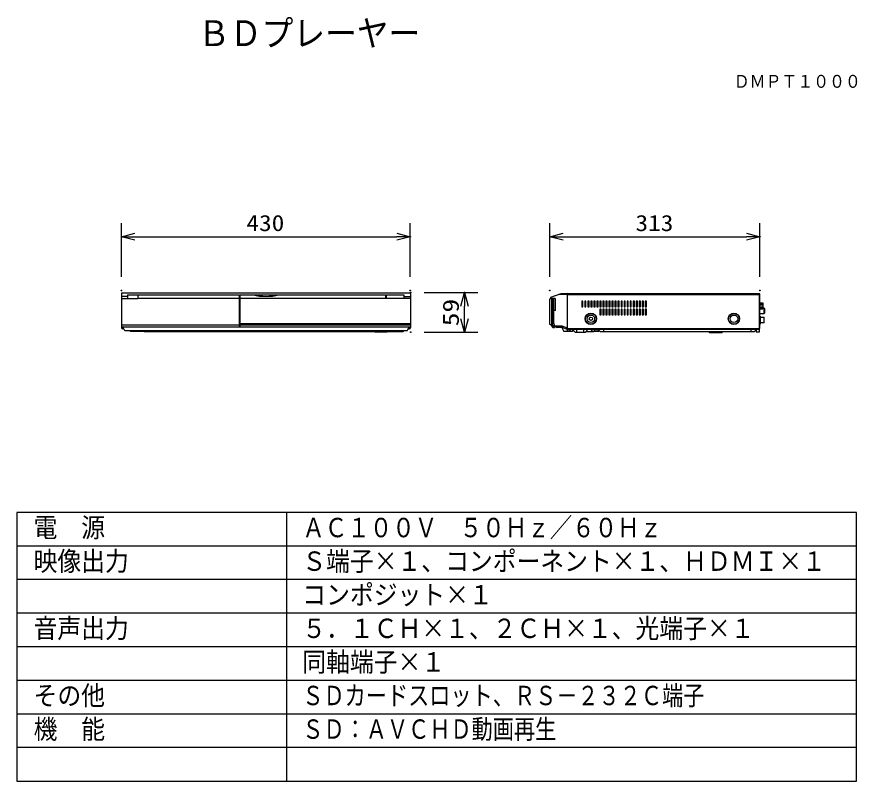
# Model space of a CAD drawing. Units: millimetres, scale not verified. Extents: x -63 to 63, y -57 to 57.
import ezdxf
from ezdxf.enums import TextEntityAlignment as Align

# ---------------------------------------------------------------- set-up
doc = ezdxf.new("R2010")
doc.units = ezdxf.units.MM
doc.header["$LTSCALE"] = 0.190236
doc.header["$PDMODE"] = 32
doc.header["$PDSIZE"] = 0.0951
for name, color, linetype in [('0-0_WAKU', 1, 'Continuous'), ('0-1_MOJI1', 2, 'Continuous'), ('0-2_GAIKEI', 1, 'Continuous'), ('0-3_TOUROKU', 3, 'Continuous'), ('0-4_DEFPOINTS', 7, 'Continuous')]:
    doc.layers.add(name, color=color, linetype=linetype)
doc.styles.add('ＭＳ ゴシック', font='')
doc.styles.get('ＭＳ ゴシック').set_extended_font_data('MS Gothic')

# ---------------------------------------------------------------- blocks, each defined once
blk = doc.blocks.new('_OPEN30')
at = {"layer": '0-4_DEFPOINTS'}
blk.add_line((0, 0), (-1, 0), dxfattribs=at)
blk.add_lwpolyline([(-1, 0.26795), (0, 0), (-1, -0.26795)], dxfattribs=at)

msp = doc.modelspace()

# ---------------------------------------------------------------- linework, layer by layer
at = {"layer": '0-0_WAKU', "color": 4}
for p, q in [((-62.5001, -16.5), (-62.5001, -56.5001)), ((62.5001, -16.5), (-62.5001, -16.5)), ((-22.2945, -56.5001), (-22.2945, -16.5)), ((62.5001, -56.5001), (62.5001, -16.5)), ((-62.5001, -56.5001), (62.5001, -56.5001))]:
    msp.add_line(p, q, dxfattribs=at)
at = {"layer": '0-0_WAKU'}
for p, q in [((62.5001, -21.5), (-62.5001, -21.5)), ((62.5001, -26.5), (-62.5001, -26.5)), ((62.5001, -31.5001), (-62.5001, -31.5001)), ((62.5001, -36.5001), (-62.5001, -36.5001)), ((62.5001, -41.5001), (-62.5001, -41.5001)), ((62.5001, -46.5001), (-62.5001, -46.5001)), ((62.5001, -51.5001), (-62.5001, -51.5001))]:
    msp.add_line(p, q, dxfattribs=at)
at = {"layer": '0-2_GAIKEI', "color": 7}
for p, q in [((-46.9355, 16.0521), (-46.9355, 11.0298)), ((-46.7855, 16.2021), (-4.0494, 16.2021)), ((-3.8994, 16.0521), (-3.8994, 11.0298)), ((16.9426, 15.509), (16.9426, 15.3722)), ((17.4196, 11.6179), (17.4196, 15.3722)), ((19.4522, 10.4564), (19.4522, 16.0775)), ((48.1268, 16.036), (19.4522, 16.036)), ((48.1268, 10.8713), (48.1268, 16.036)), ((-46.5826, 10.8298), (-46.7355, 10.8298)), ((-4.3974, 10.5395), (-4.1069, 11.1203)), ((-4.2522, 10.8298), (-4.0994, 10.8298)), ((18.6434, 11.0373), (17.8759, 11.0373)), ((18.6434, 11.0373), (18.9129, 10.4564)), ((19.4522, 10.7262), (18.6434, 11.0373)), ((23.2895, 10.3736), (22.1695, 10.3736)), ((47.2557, 10.3736), (24.3889, 10.3736)), ((47.2557, 10.3736), (47.6082, 10.7262))]:
    msp.add_line(p, q, dxfattribs=at)
at = {"layer": '0-2_GAIKEI'}
for p, q in [((-46.0019, 15.6212), (-46.9355, 15.6212)), ((-46.9355, 15.3517), (-44.5087, 15.3517)), ((-46.0019, 15.8701), (-46.0019, 15.3517)), ((-46.0019, 15.8701), (-29.4049, 15.8701)), ((-44.5087, 15.8701), (-44.5087, 15.3517)), ((-44.5087, 15.4138), (-29.4049, 15.4138)), ((-29.4049, 15.8701), (-29.4049, 11.1203)), ((-29.2805, 15.8701), (-29.2805, 11.1203)), ((-29.2805, 15.8701), (-7.6307, 15.8701)), ((-29.2805, 15.4138), (-7.6307, 15.4138)), ((-7.6307, 15.8077), (-7.5048, 15.8077)), ((-7.5048, 15.8701), (-4.8722, 15.8701)), ((-7.5048, 15.8701), (-7.5048, 15.4138)), ((-4.8722, 15.8701), (-4.8722, 15.4138)), ((-4.8722, 15.6212), (-3.8994, 15.6212)), ((16.9426, 15.3722), (17.5892, 15.3722)), ((17.1085, 15.31), (17.1085, 11.535)), ((17.3158, 11.0373), (17.3158, 15.31)), ((17.6892, 13.6377), (17.6892, 15.2722)), ((19.4522, 15.9322), (18.081, 15.9098)), ((48.1268, 15.8909), (19.4522, 15.8909)), ((48.0647, 10.8713), (48.0647, 15.8909)), ((48.1268, 14.3973), (48.5625, 14.3973)), ((48.1268, 14.107), (48.5625, 14.107)), ((17.6192, 13.5677), (17.4196, 13.5677)), ((48.1684, 12.7381), (48.1268, 12.7381)), ((-46.9355, 11.4522), (-29.4049, 11.4522)), ((-29.2805, 11.6181), (-3.8994, 11.6181)), ((-29.2805, 11.4314), (-3.8994, 11.4314)), ((17.1085, 11.535), (17.0255, 11.535)), ((-46.9355, 11.1203), (-29.4049, 11.1203)), ((-46.7487, 11.1203), (-46.7487, 10.8302)), ((-43.4093, 10.5395), (-43.2847, 10.3736)), ((-41.7707, 10.5395), (-41.8952, 10.3736)), ((-41.833, 10.4566), (-9.0517, 10.4566)), ((-29.4049, 11.1203), (-3.8994, 11.1203)), ((-9.1242, 10.5395), (-8.979, 10.3736)), ((-7.465, 10.5395), (-7.6101, 10.3736)), ((-7.5375, 10.4566), (-4.9759, 10.4566)), ((-4.9759, 10.4566), (-4.8929, 10.5395)), ((-4.0861, 11.1203), (-4.0861, 10.8302)), ((18.6642, 11.224), (17.3158, 11.2504)), ((18.6642, 11.224), (18.6434, 11.0373)), ((19.4522, 10.9335), (18.6642, 11.224)), ((48.0232, 10.8298), (19.4522, 10.8298)), ((48.0232, 10.7262), (19.4522, 10.7262)), ((19.888, 10.4564), (19.888, 10.6847)), ((20.842, 10.2906), (20.842, 10.7262)), ((21.8998, 10.2906), (21.8998, 10.7262)), ((22.5221, 10.7262), (22.0865, 10.2906)), ((22.3561, 10.3736), (22.3561, 10.5603)), ((23.2038, 10.7262), (22.8746, 10.3736)), ((23.5177, 10.4772), (23.5177, 10.6181)), ((24.0155, 10.6847), (24.0155, 10.4772)), ((24.9075, 10.3736), (24.9075, 10.7262)), ((46.7579, 10.7262), (46.7579, 10.3736))]:
    msp.add_line(p, q, dxfattribs=at)
for points in [[(-7.6307, 15.8701), (-7.6307, 15.4138), (-3.8994, 15.4138)], [(48.1268, 14.7086), (48.5417, 14.7086), (48.5417, 14.5425)], [(48.1268, 14.5425), (48.5625, 14.5425), (48.5625, 13.9619), (48.1268, 13.9619)], [(48.1268, 13.7959), (48.5417, 13.7959), (48.5417, 13.9619)], [(48.1268, 13.1114), (48.7698, 13.1114), (48.7698, 13.9203), (48.5417, 13.9203)], [(48.7698, 13.9203), (48.8113, 13.8788), (48.8113, 13.153), (48.7698, 13.1114)], [(48.1684, 12.7381), (48.1684, 11.535), (48.1268, 11.535)], [(48.1684, 12.5514), (48.7077, 12.5514), (48.7077, 11.7217), (48.1684, 11.7217)], [(48.7077, 11.7217), (48.7698, 11.7633), (48.7698, 12.4891), (48.7077, 12.5514)], [(-43.3471, 10.4566), (-45.5457, 10.4566), (-45.608, 10.5395)], [(-41.6048, 10.4566), (-41.6671, 10.3736), (-43.5131, 10.3736), (-43.5753, 10.4566)], [(-9.2902, 10.4566), (-9.2073, 10.3736), (-7.3819, 10.3736), (-7.3196, 10.4566)], [(19.9501, 10.7262), (19.9501, 10.6847), (19.4522, 10.6847)], [(40.5153, 10.3736), (40.5982, 10.2906), (42.5064, 10.2906), (42.5687, 10.3736)]]:
    msp.add_lwpolyline(points, dxfattribs=at)
at = {"layer": '0-2_GAIKEI', "color": 7}
for points in [[(17.1085, 15.2892), (16.8803, 15.2892), (16.8181, 15.2271)], [(16.8181, 15.2271), (16.8181, 11.535), (17.0255, 11.4196)], [(19.4522, 16.0775), (18.4982, 16.0567), (16.9426, 15.509)], [(17.1914, 15.3722), (17.1085, 15.31), (17.4196, 15.31)], [(17.0255, 11.535), (17.0255, 11.3484), (17.3158, 11.0373)], [(-4.3974, 10.5395), (-46.4375, 10.5395), (-46.7279, 11.1203)], [(17.3158, 11.0373), (17.544, 11.0373), (17.544, 11.1409), (17.4612, 11.2447)], [(20.2405, 10.7283), (20.2405, 10.4564), (18.9129, 10.4564)], [(22.0865, 10.2906), (20.6553, 10.2906), (20.2405, 10.7283)], [(24.3889, 10.3736), (24.0777, 10.6847), (23.5798, 10.6847), (23.2895, 10.3736)], [(23.3932, 10.4772), (24.1399, 10.4772), (24.2022, 10.5603)], [(47.5461, 10.6641), (47.5461, 10.3942), (48.044, 10.3942), (48.044, 10.8713)], [(48.1268, 10.8713), (48.0232, 10.8713), (48.0232, 10.7262)]]:
    msp.add_lwpolyline(points, dxfattribs=at)
at = {"layer": '0-2_GAIKEI'}
for points in [[(21.7754, 14.9366), (21.5916, 14.9366), (21.5916, 14.0885), (21.7754, 14.0885)], [(22.2254, 14.9366), (22.0416, 14.9366), (22.0416, 14.0885), (22.2254, 14.0885)], [(22.6754, 14.9366), (22.4916, 14.9366), (22.4916, 14.0885), (22.6754, 14.0885)], [(23.1254, 14.9366), (22.9416, 14.9366), (22.9416, 14.0885), (23.1254, 14.0885)], [(23.5754, 14.9366), (23.3916, 14.9366), (23.3916, 14.0885), (23.5754, 14.0885)], [(24.0254, 14.9366), (23.8416, 14.9366), (23.8416, 14.0885), (24.0254, 14.0885)], [(24.4754, 14.9366), (24.2916, 14.9366), (24.2916, 14.0885), (24.4754, 14.0885)], [(24.9254, 14.9366), (24.7416, 14.9366), (24.7416, 14.0885), (24.9254, 14.0885)], [(25.3754, 14.9366), (25.1916, 14.9366), (25.1916, 14.0885), (25.3754, 14.0885)], [(25.8254, 14.9366), (25.6416, 14.9366), (25.6416, 14.0885), (25.8254, 14.0885)], [(26.2754, 14.9366), (26.0916, 14.9366), (26.0916, 14.0885), (26.2754, 14.0885)], [(26.7254, 14.9366), (26.5416, 14.9366), (26.5416, 14.0885), (26.7254, 14.0885)], [(27.1754, 14.9366), (26.9916, 14.9366), (26.9916, 14.0885), (27.1754, 14.0885)], [(27.6254, 14.9366), (27.4416, 14.9366), (27.4416, 14.0885), (27.6254, 14.0885)], [(28.0754, 14.9366), (27.8916, 14.9366), (27.8916, 14.0885), (28.0754, 14.0885)], [(28.5254, 14.9366), (28.3416, 14.9366), (28.3416, 14.0885), (28.5254, 14.0885)], [(28.9754, 14.9366), (28.7916, 14.9366), (28.7916, 14.0885), (28.9754, 14.0885)], [(29.4254, 14.9366), (29.2416, 14.9366), (29.2416, 14.0885), (29.4254, 14.0885)], [(29.8754, 14.9366), (29.6916, 14.9366), (29.6916, 14.0885), (29.8754, 14.0885)], [(30.3254, 14.9366), (30.1416, 14.9366), (30.1416, 14.0885), (30.3254, 14.0885)], [(30.7754, 14.9366), (30.5916, 14.9366), (30.5916, 14.0885), (30.7754, 14.0885)], [(31.2254, 14.9366), (31.0416, 14.9366), (31.0416, 14.0885), (31.2254, 14.0885)], [(24.4754, 13.7545), (24.2916, 13.7545), (24.2916, 12.9063), (24.4754, 12.9063)], [(24.9254, 13.7545), (24.7416, 13.7545), (24.7416, 12.9063), (24.9254, 12.9063)], [(25.3754, 13.7545), (25.1916, 13.7545), (25.1916, 12.9063), (25.3754, 12.9063)], [(25.8254, 13.7545), (25.6416, 13.7545), (25.6416, 12.9063), (25.8254, 12.9063)], [(26.2754, 13.7545), (26.0916, 13.7545), (26.0916, 12.9063), (26.2754, 12.9063)], [(26.7254, 13.7545), (26.5416, 13.7545), (26.5416, 12.9063), (26.7254, 12.9063)], [(27.1754, 13.7545), (26.9916, 13.7545), (26.9916, 12.9063), (27.1754, 12.9063)], [(27.6254, 13.7545), (27.4416, 13.7545), (27.4416, 12.9063), (27.6254, 12.9063)], [(28.0754, 13.7545), (27.8916, 13.7545), (27.8916, 12.9063), (28.0754, 12.9063)], [(28.5254, 13.7545), (28.3416, 13.7545), (28.3416, 12.9063), (28.5254, 12.9063)], [(28.9754, 13.7545), (28.7916, 13.7545), (28.7916, 12.9063), (28.9754, 12.9063)], [(29.4254, 13.7545), (29.2416, 13.7545), (29.2416, 12.9063), (29.4254, 12.9063)], [(29.8754, 13.7545), (29.6916, 13.7545), (29.6916, 12.9063), (29.8754, 12.9063)], [(30.3254, 13.7545), (30.1416, 13.7545), (30.1416, 12.9063), (30.3254, 12.9063)], [(30.7754, 13.7545), (30.5916, 13.7545), (30.5916, 12.9063), (30.7754, 12.9063)], [(31.2254, 13.7545), (31.0416, 13.7545), (31.0416, 12.9063), (31.2254, 12.9063)]]:
    msp.add_lwpolyline(points, close=True, dxfattribs=at)
for centre, radius in [((22.9528, 12.3259), 0.8419), ((22.9528, 12.3259), 0.8043), ((22.9528, 12.3259), 0.5644), ((22.9528, 12.3259), 0.2404), ((44.2546, 12.3259), 0.8419), ((44.2546, 12.3259), 0.8043), ((44.2546, 12.3259), 0.5644)]:
    msp.add_circle(centre, radius, dxfattribs=at)
at = {"layer": '0-2_GAIKEI', "color": 7}
for centre, radius, start, end in [((-46.7855, 16.0521), 0.15, 90, 180), ((-4.0494, 16.0521), 0.15, 0, 90), ((18.1017, 11.6843), 0.6853, 185.55645, 250.76354), ((-46.7355, 11.0298), 0.2, 180, 270), ((-4.0994, 11.0298), 0.2, 270, 0)]:
    msp.add_arc(centre, radius, start, end, dxfattribs=at)
at = {"layer": '0-2_GAIKEI'}
for centre, radius, start, end in [((-25.4025, 24.6933), 9.0307, 257.69303, 282.30697), ((17.5892, 15.2722), 0.1, 360, 90), ((17.6192, 13.6377), 0.07, 270, 0)]:
    msp.add_arc(centre, radius, start, end, dxfattribs=at)
at = {"layer": '0-3_TOUROKU'}
for p, q in [((-46.937, 18.5504), (-46.937, 26.5505)), ((-3.937, 18.5504), (-3.937, 26.5505)), ((16.8267, 18.5504), (16.8267, 26.5505)), ((48.1268, 18.5504), (48.1268, 26.5505)), ((-44.937, 24.5504), (-5.937, 24.5504)), ((18.8267, 24.5504), (46.1268, 24.5504)), ((-1.8667, 16.229), (6.1333, 16.229)), ((4.1333, 12.329), (4.1333, 14.229)), ((-1.8667, 10.329), (6.1333, 10.329))]:
    msp.add_line(p, q, dxfattribs=at)
at = {"layer": '0-4_DEFPOINTS'}
for p in [(-3.937, 24.5504), (48.1268, 24.5504), (-46.937, 16.5504), (-3.937, 16.5504), (-3.8667, 16.229), (4.1333, 16.229), (16.8267, 16.5504), (48.1268, 16.5504), (-3.8667, 10.329)]:
    msp.add_point(p, dxfattribs=at)

# ---------------------------------------------------------------- block references
at = {"layer": '0-3_TOUROKU', "xscale": 2, "yscale": 2}
for p, rotation in [((-46.937, 24.5504), 180), ((16.8267, 24.5504), 180), ((4.1333, 16.229), 90), ((4.1333, 10.329), 270)]:
    msp.add_blockref('_OPEN30', p, dxfattribs=dict(at, rotation=rotation))
for p in [(-3.937, 24.5504), (48.1268, 24.5504)]:
    msp.add_blockref('_OPEN30', p, dxfattribs=at)

# ---------------------------------------------------------------- texts
at = {"layer": '0-1_MOJI1', "style": 'ＭＳ ゴシック'}
for s, height, width, p in [('ＢＤプレーヤー', 3.848, 0.9, (-35.5001, 51.7599)), ('電\u3000源', 2.887, 0.9, (-60.0001, -21.0552)), ('ＡＣ１００Ｖ\u3000５０Ｈｚ／６０Ｈｚ', 2.887, 0.85, (-20, -21.0552)), ('映像出力', 2.887, 0.9, (-60.0001, -26.0552)), ('Ｓ端子×１、コンポーネント×１、ＨＤＭＩ×１', 2.887, 0.9, (-20, -26.0552)), ('コンポジット×１', 2.887, 0.9, (-20, -31.0552)), ('音声出力', 2.887, 0.9, (-60.0001, -36.0552)), ('５．１ＣＨ×１、２ＣＨ×１、光端子×１', 2.887, 0.9, (-20, -36.0552)), ('同軸端子×１', 2.887, 0.9, (-20, -41.0552)), ('その他', 2.887, 0.9, (-60.0001, -46.0552)), ('ＳＤカードスロット、ＲＳ－２３２Ｃ端子', 2.887, 0.8, (-20, -46.0552)), ('機\u3000能', 2.887, 0.9, (-60.0001, -51.0552)), ('ＳＤ：ＡＶＣＨＤ動画再生', 2.887, 0.8, (-20, -51.0552))]:
    msp.add_text(s, height=height, dxfattribs=dict(at, width=width)).set_placement(p, align=Align.BOTTOM_LEFT)
at = {"layer": '0-3_TOUROKU', "color": 1, "style": 'ＭＳ ゴシック', "width": 0.9}
msp.add_text('ＤＭＰＴ１０００', height=1.925, dxfattribs=at).set_placement((44.2334, 46.13), align=Align.BOTTOM_LEFT)
at = {"layer": '0-3_TOUROKU', "style": 'ＭＳ ゴシック', "width": 1.15}
for s, p in [('430', (-28.3241, 24.66)), ('313', (29.5896, 24.66))]:
    msp.add_text(s, height=2.406, dxfattribs=at).set_placement(p, align=Align.BOTTOM_LEFT)
at = {"layer": '0-3_TOUROKU', "style": 'ＭＳ ゴシック', "width": 1.25}
msp.add_text('59', height=2.406, rotation=90, dxfattribs=at).set_placement((4.0238, 11.212), align=Align.BOTTOM_LEFT)

doc.saveas('drawing.dxf')
